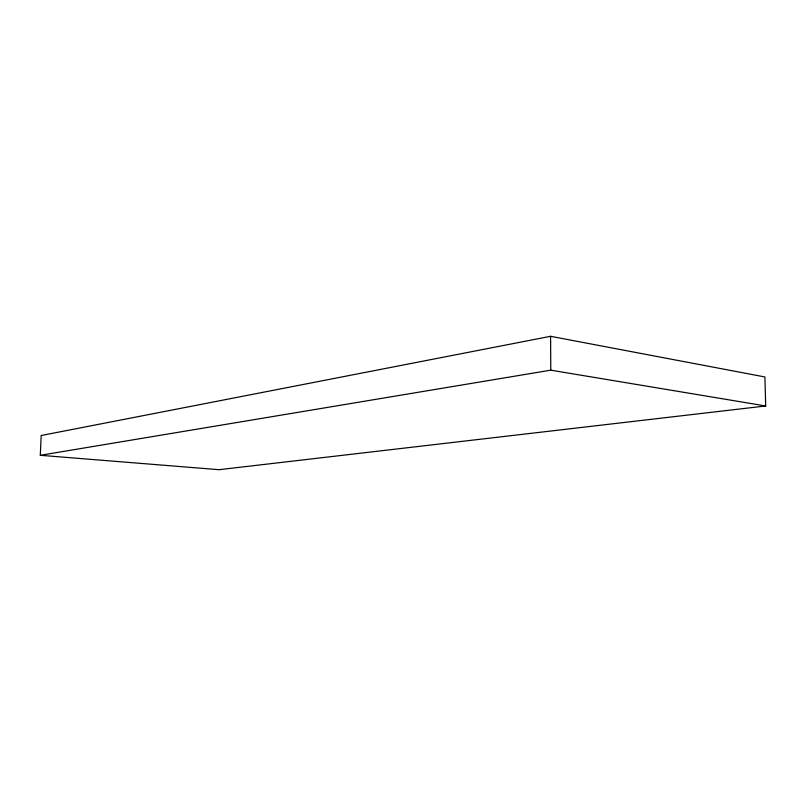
<?xml version="1.0" encoding="UTF-8"?>
<svg xmlns="http://www.w3.org/2000/svg" width="806" height="806" viewBox="0 0 806 806"><rect width="100%" height="100%" fill="white"/><g stroke="black" fill="none" stroke-linecap="round" stroke-linejoin="round"><path stroke-width="1.21" d="M40.3 455.299L41.187 435.512L550.579 336.304L764.904 376.956L765.7 405.972L219.071 469.697L40.3 455.299L550.78 370.166L765.7 405.972M550.579 336.304L550.78 370.166"/></g></svg>
